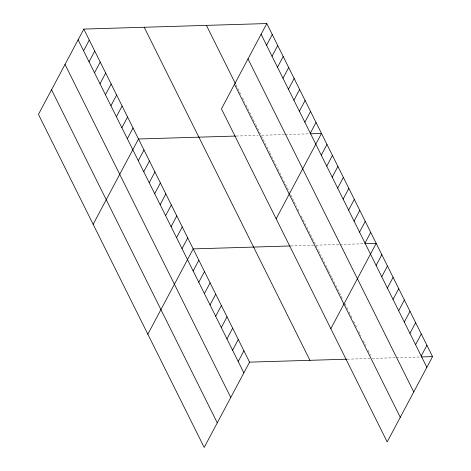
<?xml version="1.0" encoding="UTF-8"?>
<svg xmlns="http://www.w3.org/2000/svg" width="471" height="471" viewBox="0 0 471 471"><rect width="100%" height="100%" fill="white"/><g stroke="black" fill="none" stroke-linecap="round" stroke-linejoin="round"><path stroke-width="0.35" stroke-dasharray="2.35 1.77" d="M236.224 136.037L258.185 135.371M284.555 134.576L261.111 135.283L255.641 124.291M285.267 134.553L309.423 133.823M290.919 245.944L313.609 245.256M315.805 245.191L339.25 244.484M339.962 244.461L364.118 243.731M347.274 359.185L369.965 358.496M372.161 358.431L395.605 357.725M396.317 357.701L420.473 356.971M236.018 84.857L239.233 91.321M239.556 91.969L241.164 95.201M242.453 97.785L244.702 102.313M245.992 104.898L255.323 123.649M261.434 135.931L269.477 152.092M269.801 152.739L277.519 168.259M277.843 168.901L282.989 179.245M283.636 180.54L289.424 192.18M290.713 194.764L293.928 201.229M294.251 201.876L296.506 206.398M297.79 208.989L299.397 212.221M301.328 216.101L318.314 250.225M318.626 250.855L321.128 255.888M322.07 257.772L327.08 267.84M327.392 268.47L328.328 270.354M328.646 270.984L331.772 277.278M332.09 277.908L343.047 299.927M344.925 303.701L347.739 309.359M348.993 311.879L352.438 318.796M353.692 321.316L357.136 328.234M358.702 331.378L360.892 335.782M363.394 340.816L365.902 345.849M368.092 350.253L370.595 355.287"/><path stroke-width="0.71" d="M83.814 29.084L38.451 114.394L204.196 447.45L249.559 362.14L83.814 29.084L266.804 23.55L432.549 356.606L387.186 441.916L221.441 108.86L266.804 23.55M83.579 50.803L89.284 40.076M89.048 61.795L94.753 51.062M94.518 72.787L100.223 62.054M99.987 83.779L105.692 73.046M105.457 94.765L111.162 84.038M110.926 105.757L116.631 95.03M116.396 116.749L122.101 106.016M121.865 127.741L127.57 117.008M127.335 138.733L133.04 128M93.146 224.302L138.509 138.992L235.494 136.06M138.274 160.711L143.979 149.984M143.743 171.703L149.448 160.97M149.213 182.695L154.918 171.962M154.682 193.687L160.387 182.954M160.152 204.673L165.857 193.946M165.621 215.665L171.326 204.938M266.568 45.275L272.273 34.542M171.091 226.657L176.796 215.924M272.038 56.261L277.743 45.534M176.56 237.649L182.265 226.916M277.507 67.253L283.212 56.52M182.03 248.641L187.735 237.908M282.977 78.245L288.682 67.512M147.841 334.21L193.204 248.9L290.189 245.968M288.446 89.237L294.151 78.504M193.134 270.955L198.839 260.222M293.916 100.229L299.621 89.496M198.768 282.276L204.473 271.549M299.385 111.215L305.09 100.488M204.402 293.604L210.113 282.871M304.855 122.207L310.56 111.474M210.042 304.925L215.747 294.192M310.324 133.199L316.029 122.466M215.677 316.247L221.382 305.52M276.136 218.768L321.499 133.458L310.13 133.799M221.311 327.575L227.016 316.842M321.263 155.183L326.968 144.45M226.945 338.896L232.65 328.163M326.733 166.169L332.438 155.442M232.58 350.224L238.285 339.491M332.202 177.161L337.907 166.428M238.214 361.545L243.925 350.813M337.672 188.153L343.377 177.42M343.141 199.145L348.846 188.412M348.611 210.137L354.316 199.404M354.08 221.123L359.785 210.396M359.55 232.115L365.255 221.388M365.019 243.107L370.724 232.374M330.836 328.681L376.194 243.366L364.831 243.707M376.123 265.42L381.828 254.687M381.757 276.748L387.468 266.015M387.397 288.069L393.102 277.337M393.032 299.391L398.737 288.664M398.666 310.719L404.371 299.986M404.301 322.04L410.005 311.307M409.935 333.362L415.64 322.635M415.569 344.69L421.28 333.957M421.209 356.011L426.914 345.284M249.559 362.14L346.544 359.208M421.18 356.947L432.549 356.606M261.099 34.283L426.844 367.339M248.011 58.893L413.756 391.949M206.416 25.375L235.376 83.561M234.529 84.25L400.273 417.306M144.203 27.259L309.942 360.309M78.109 39.811L243.854 372.867M65.022 64.427L230.766 397.483M51.539 89.784L217.284 422.84"/></g></svg>
